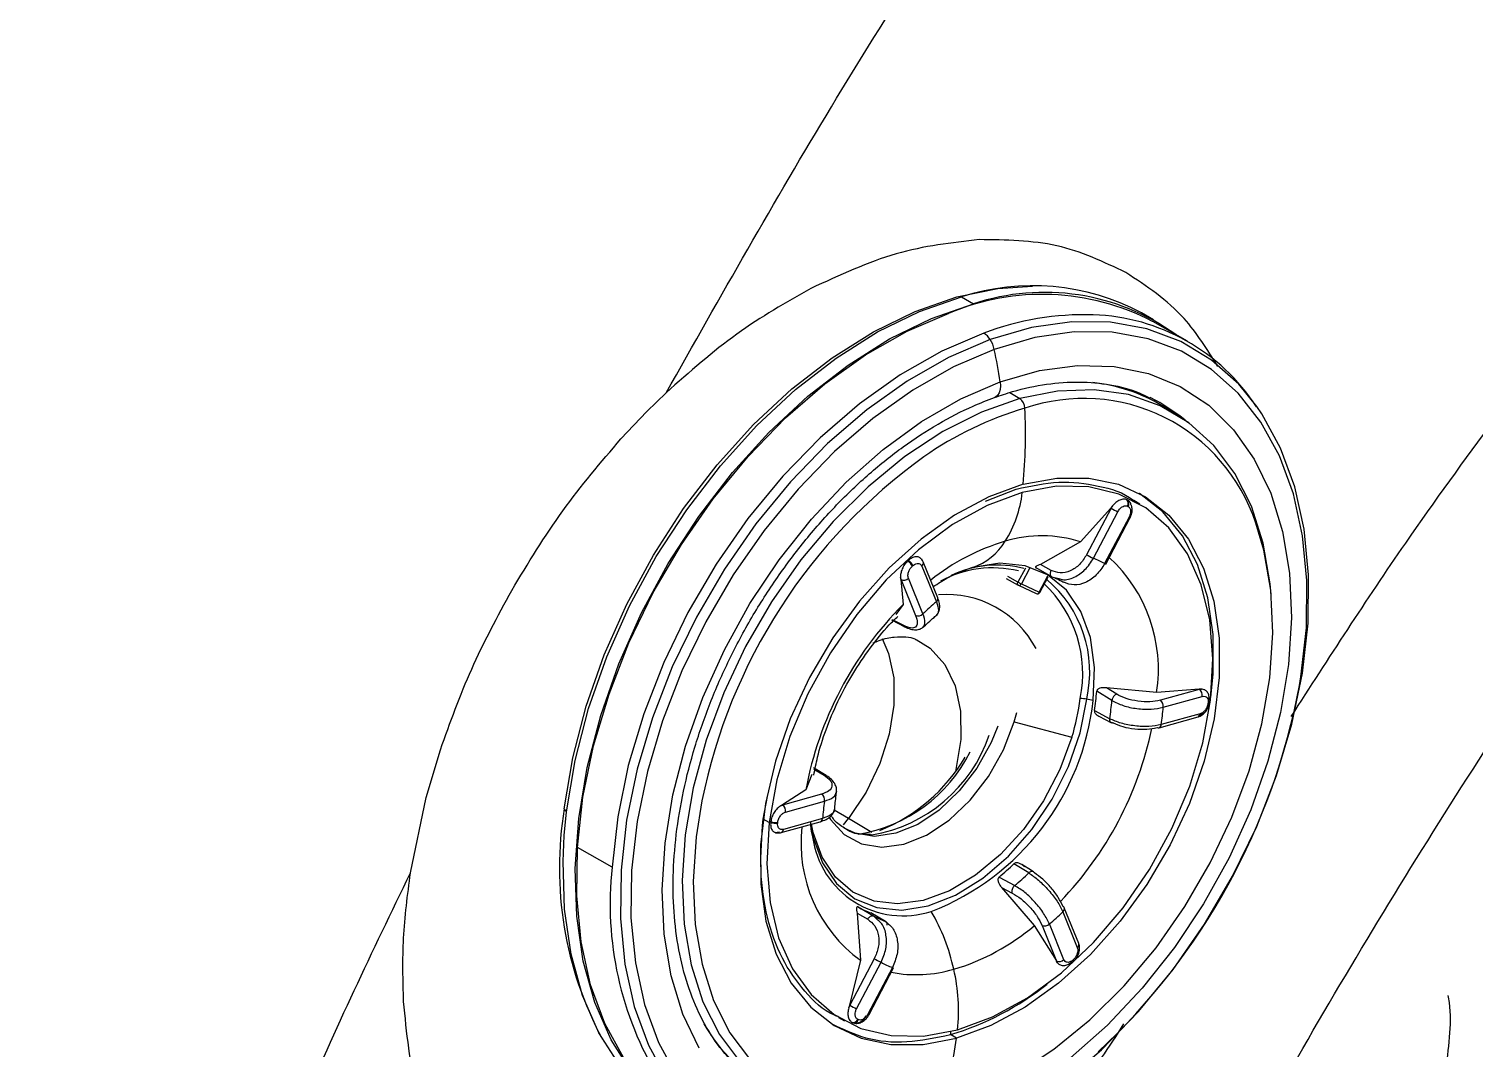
# Model space of a CAD drawing. Extents: x 400 to 501, y 484 to 634.
# Drawn here: x 429.175 to 432.286, y 559.278 to 561.472 of the extents above; entities that cross this region are included whole.
import ezdxf

# ---------------------------------------------------------------- set-up
doc = ezdxf.new("R2010")
doc.units = 0
doc.header["$MEASUREMENT"] = 0
doc.layers.add('DIM', color=3, linetype='Continuous')
doc.layers.add('GEOMETRY', color=3, linetype='Continuous', lineweight=25)

# ---------------------------------------------------------------- blocks, each defined once
blk = doc.blocks.new('2026 GRANDEE')
at = {"layer": 'GEOMETRY'}
for p, q in [((-19.2423, -35.9456), (-19.2162, -35.9605)), ((-18.8286, -35.9947), (-18.8547, -35.9799)), ((-18.7559, -36.0408), (-18.8306, -35.9981)), ((-19.9197, -36.1925), (-19.8779, -36.1517)), ((-19.1382, -36.1514), (-19.1165, -36.1644)), ((-18.8366, -36.1615), (-18.8112, -36.1747)), ((-18.7809, -36.1976), (-18.8099, -36.1801)), ((-19.9753, -36.2512), (-19.9197, -36.1925)), ((-19.1904, -36.385), (-19.1243, -36.3591)), ((-18.9208, -36.4002), (-18.9862, -36.4727)), ((-18.9202, -36.4005), (-18.9729, -36.5007)), ((-18.9171, -36.3953), (-18.9208, -36.4002)), ((-18.9208, -36.4002), (-18.9202, -36.4005)), ((-18.9202, -36.4005), (-18.9171, -36.3953)), ((-18.886, -36.3821), (-18.8848, -36.3827)), ((-18.8849, -36.396), (-18.8838, -36.3966)), ((-18.8581, -36.3917), (-18.8709, -36.384)), ((-18.9583, -36.5082), (-18.9057, -36.4081)), ((-18.8813, -36.4194), (-18.934, -36.5195)), ((-18.9313, -36.5206), (-18.8787, -36.4204)), ((-18.8788, -36.4206), (-18.8762, -36.4135)), ((-18.9862, -36.4727), (-19.0721, -36.5213)), ((-19.3578, -36.5139), (-19.3564, -36.5126)), ((-19.3482, -36.5254), (-19.3468, -36.5242)), ((-19.3291, -36.5096), (-19.327, -36.5133)), ((-19.3276, -36.5251), (-19.2963, -36.602)), ((-19.2932, -36.5931), (-19.3245, -36.5162)), ((-19.0494, -36.5342), (-19.0721, -36.5213)), ((-19.3736, -36.5498), (-19.3729, -36.554)), ((-19.3723, -36.5543), (-19.3736, -36.5498)), ((-19.3729, -36.554), (-19.3676, -36.6076)), ((-19.3729, -36.554), (-19.3723, -36.5543)), ((-19.3723, -36.5543), (-19.341, -36.6311)), ((-19.3251, -36.6281), (-19.3565, -36.5512)), ((-19.2318, -36.5338), (-19.2425, -36.5372)), ((-19.2182, -36.5284), (-19.2308, -36.5322)), ((-19.1459, -36.5521), (-19.12, -36.5661)), ((-19.1206, -36.5594), (-19.1425, -36.5475)), ((-19.1047, -36.5292), (-19.1206, -36.5594)), ((-19.095, -36.5285), (-19.1133, -36.5632)), ((-19.0478, -36.5479), (-19.0813, -36.5289)), ((-19.0747, -36.5812), (-19.0564, -36.5463)), ((-19.0734, -36.5817), (-19.0557, -36.5481)), ((-19.0478, -36.5479), (-19.0325, -36.552)), ((-19.1198, -36.5662), (-19.12, -36.5661)), ((-19.1197, -36.5663), (-19.0811, -36.5843)), ((-19.1133, -36.5632), (-19.0747, -36.5812)), ((-19.3676, -36.6076), (-19.3832, -36.6296)), ((-19.3925, -36.6408), (-19.3655, -36.6551)), ((-19.3679, -36.6525), (-19.3908, -36.6404)), ((-18.9183, -36.8144), (-18.951, -36.7945)), ((-18.822, -36.7975), (-18.9302, -36.7874)), ((-18.908, -36.8008), (-18.9302, -36.7874)), ((-18.7307, -36.7903), (-18.822, -36.7975)), ((-18.7302, -36.7906), (-18.8141, -36.8139)), ((-18.7257, -36.7899), (-18.7307, -36.7903)), ((-18.7307, -36.7903), (-18.7302, -36.7906)), ((-18.7302, -36.7906), (-18.7257, -36.7899)), ((-18.956, -36.8362), (-18.923, -36.8538)), ((-18.8078, -36.8289), (-18.7238, -36.8057)), ((-18.7114, -36.8194), (-18.7116, -36.8212)), ((-18.7077, -36.8182), (-18.7075, -36.8163)), ((-19.1286, -36.8602), (-19.0043, -36.8933)), ((-18.9464, -36.848), (-18.9192, -36.8625)), ((-18.8169, -36.8732), (-18.733, -36.8499)), ((-18.7283, -36.843), (-18.8123, -36.8663)), ((-20.3943, -37.0232), (-20.3638, -36.9203)), ((-19.5333, -36.9761), (-19.5606, -36.9594)), ((-19.5644, -36.9738), (-19.5775, -37.007)), ((-19.5598, -36.962), (-19.5377, -36.9755)), ((-19.6693, -37.0696), (-19.6597, -37.0208)), ((-19.5775, -37.007), (-19.6278, -37.0392)), ((-19.5433, -37.0162), (-19.6273, -37.0395)), ((-20.4284, -37.1856), (-20.3943, -37.0232)), ((-20.0973, -37.1048), (-20.0923, -37.0538)), ((-19.6278, -37.0392), (-19.6318, -37.0413)), ((-19.6318, -37.0413), (-19.6273, -37.0395)), ((-19.6273, -37.0395), (-19.6278, -37.0392)), ((-19.6209, -37.0545), (-19.537, -37.0312)), ((-19.4854, -37.0686), (-19.516, -37.0504)), ((-19.6561, -37.077), (-19.6693, -37.0696)), ((-19.6529, -37.0769), (-19.6527, -37.0751)), ((-19.6379, -37.0782), (-19.6377, -37.0763)), ((-19.6301, -37.0988), (-19.5461, -37.0755)), ((-19.5415, -37.0686), (-19.6254, -37.0919)), ((-19.4964, -37.0824), (-19.4854, -37.0686)), ((-19.4351, -37.0984), (-19.4854, -37.0686)), ((-19.6343, -37.0982), (-19.6388, -37.0989)), ((-19.6308, -37.099), (-19.6301, -37.0988)), ((-19.4351, -37.1039), (-19.4395, -37.104)), ((-19.9944, -37.1735), (-20.0691, -37.1308)), ((-19.0973, -37.1855), (-19.1292, -37.1659)), ((-19.0917, -37.1806), (-19.1125, -37.1678)), ((-19.1614, -37.195), (-19.1277, -37.2129)), ((-19.087, -37.1835), (-19.0917, -37.1806)), ((-19.1557, -37.2167), (-19.0856, -37.2991)), ((-19.1557, -37.2167), (-19.1329, -37.2289)), ((-19.4649, -37.259), (-19.4314, -37.2781)), ((-19.4058, -37.2901), (-19.4377, -37.2716)), ((-19.0241, -37.2695), (-18.9928, -37.3464)), ((-18.9897, -37.3374), (-19.021, -37.2606)), ((-19.4667, -37.2723), (-19.4597, -37.3738)), ((-19.4667, -37.2723), (-19.444, -37.2853)), ((-19.4222, -37.287), (-19.4314, -37.2781)), ((-19.0856, -37.2991), (-19.038, -37.3752)), ((-19.0688, -37.2986), (-19.0375, -37.3755)), ((-19.0216, -37.3724), (-19.053, -37.2956)), ((-19.4597, -37.3738), (-19.483, -37.4703)), ((-19.4299, -37.3704), (-19.4825, -37.4706)), ((-19.4679, -37.4782), (-19.4153, -37.378)), ((-19.391, -37.3893), (-19.4436, -37.4895)), ((-19.441, -37.4905), (-19.3883, -37.3903)), ((-19.038, -37.3752), (-19.0354, -37.3792)), ((-19.0375, -37.3755), (-19.038, -37.3752)), ((-19.0354, -37.3792), (-19.0375, -37.3755)), ((-19.001, -37.3721), (-19.0025, -37.3734)), ((-19.0024, -37.3777), (-19.0009, -37.3764))]:
    blk.add_line(p, q, dxfattribs=at)
at = {"layer": 'GEOMETRY', "ltscale": 16}
for p, q in [((-19.483, -37.4703), (-19.485, -37.4761)), ((-19.485, -37.4761), (-19.4825, -37.4706)), ((-19.4825, -37.4706), (-19.483, -37.4703)), ((-19.507, -37.4972), (-19.4938, -37.5044)), ((-19.4761, -37.5081), (-19.4773, -37.5076)), ((-19.4643, -37.5015), (-19.4655, -37.501)), ((-19.2528, -37.5412), (-19.2658, -37.5337))]:
    blk.add_line(p, q, dxfattribs=at)
at = {"layer": 'GEOMETRY', "flags": 128}
for points in [[(-20.0972, -37.0474), (-20.0788, -36.9377), (-20.05, -36.8267), (-20.0111, -36.7159), (-19.9626, -36.6069), (-19.9054, -36.5014), (-19.8403, -36.4009), (-19.7681, -36.3068), (-19.69, -36.2205), (-19.6071, -36.1434), (-19.5205, -36.0764), (-19.4317, -36.0205), (-19.3418, -35.9767), (-19.2521, -35.9455), (-19.164, -35.9274), (-19.0891, -35.9225)], [(-20.0923, -37.0538), (-20.0738, -36.9435), (-20.0448, -36.8319), (-20.0056, -36.7204), (-19.9569, -36.6108), (-19.8994, -36.5047), (-19.8338, -36.4036), (-19.7613, -36.309), (-19.6827, -36.2222), (-19.5993, -36.1446), (-19.5123, -36.0772), (-19.4229, -36.021), (-19.3324, -35.977), (-19.2423, -35.9456)], [(-19.7689, -37.7564), (-19.8352, -37.7227), (-19.8976, -37.675), (-19.9517, -37.6155), (-19.9966, -37.545), (-20.0317, -37.4646), (-20.0565, -37.3754), (-20.0706, -37.2787), (-20.0739, -37.176), (-20.0662, -37.0687), (-20.0477, -36.9584), (-20.0187, -36.8468), (-19.9796, -36.7353), (-19.9309, -36.6257), (-19.8733, -36.5196), (-19.8078, -36.4185), (-19.7352, -36.3239), (-19.6566, -36.2371), (-19.5732, -36.1595), (-19.4862, -36.0921), (-19.3968, -36.0359), (-19.3064, -35.9919), (-19.2162, -35.9605)], [(-20.0691, -37.1308), (-20.057, -37.0225), (-20.0342, -36.9119), (-20.001, -36.8005), (-19.958, -36.6901), (-19.9057, -36.5822), (-19.845, -36.4784), (-19.7767, -36.3802), (-19.7017, -36.289), (-19.6213, -36.2062), (-19.5366, -36.133), (-19.4488, -36.0704), (-19.3592, -36.0194), (-19.269, -35.9807)], [(-19.1943, -36.0234), (-19.2845, -36.0621), (-19.3741, -36.1131), (-19.4619, -36.1757), (-19.5466, -36.2489), (-19.627, -36.3317), (-19.702, -36.4228), (-19.7703, -36.521), (-19.831, -36.6248), (-19.8833, -36.7328), (-19.9263, -36.8432), (-19.9595, -36.9545), (-19.9823, -37.0652), (-19.9944, -37.1735)], [(-18.6063, -36.1814), (-18.6454, -36.1336), (-18.7039, -36.0814), (-18.77, -36.0415), (-18.843, -36.0142), (-18.9217, -36), (-19.0049, -35.9992), (-19.0916, -36.0117), (-19.1803, -36.0374)], [(-18.5145, -36.7818), (-18.5115, -36.7638), (-18.4997, -36.6581), (-18.4984, -36.5562), (-18.5078, -36.4596), (-18.5276, -36.3698), (-18.5576, -36.2879), (-18.5974, -36.2152), (-18.6463, -36.1529), (-18.7037, -36.1017), (-18.7687, -36.0624), (-18.8403, -36.0356), (-18.9176, -36.0217), (-18.9994, -36.0209), (-19.0845, -36.0332), (-19.1717, -36.0584)], [(-19.1803, -36.0374), (-19.2698, -36.0759), (-19.3589, -36.1266), (-19.4461, -36.1887), (-19.5303, -36.2614), (-19.6101, -36.3437), (-19.6846, -36.4343), (-19.7524, -36.5318), (-19.8128, -36.6349), (-19.8647, -36.7421), (-19.9074, -36.8518), (-19.9404, -36.9624), (-19.963, -37.0723), (-19.9751, -37.1799), (-19.9764, -37.2836), (-19.9669, -37.382), (-19.9467, -37.4734), (-19.9161, -37.5568), (-19.8756, -37.6307)], [(-19.1717, -36.0584), (-19.2596, -36.0962), (-19.3471, -36.146), (-19.4328, -36.207), (-19.5155, -36.2785), (-19.5939, -36.3593), (-19.667, -36.4482), (-19.7337, -36.5441), (-19.7929, -36.6454), (-19.8439, -36.7507), (-19.8859, -36.8584), (-19.9183, -36.9671), (-19.9406, -37.075), (-19.9524, -37.1807), (-19.9537, -37.2826), (-19.9443, -37.3792), (-19.9245, -37.469), (-19.8945, -37.5509), (-19.8547, -37.6235)], [(-19.1587, -36.1283), (-19.0744, -36.1041), (-18.9923, -36.093), (-18.9135, -36.0951), (-18.8395, -36.1103), (-18.7713, -36.1384), (-18.7099, -36.1789), (-18.6565, -36.2314), (-18.6118, -36.2948), (-18.5765, -36.3682), (-18.5511, -36.4504), (-18.5362, -36.5402), (-18.5319, -36.6362), (-18.5382, -36.7367), (-18.5551, -36.8403), (-18.5824, -36.9453), (-18.6195, -37.05), (-18.666, -37.1528), (-18.721, -37.2521), (-18.7837, -37.3463), (-18.8531, -37.4339), (-18.9281, -37.5136), (-19.0076, -37.584)], [(-19.8067, -37.5632), (-19.842, -37.4898), (-19.8673, -37.4075), (-19.8823, -37.3177), (-19.8866, -37.2218), (-19.8802, -37.1213), (-19.8633, -37.0177), (-19.8361, -36.9127), (-19.7989, -36.808), (-19.7525, -36.7051), (-19.6975, -36.6059), (-19.6348, -36.5117), (-19.5654, -36.4241), (-19.4904, -36.3444), (-19.4109, -36.274), (-19.3282, -36.2139), (-19.2437, -36.1651), (-19.1587, -36.1283)], [(-19.1587, -36.1283), (-19.158, -36.137), (-19.1587, -36.1451), (-19.1609, -36.152), (-19.1643, -36.1575), (-19.1689, -36.1611), (-19.1708, -36.162)], [(-18.5754, -36.5864), (-18.5775, -36.563), (-18.5925, -36.4756), (-18.6181, -36.3959), (-18.6538, -36.3254), (-18.6989, -36.2652), (-18.7528, -36.2164), (-18.8145, -36.1797), (-18.8829, -36.1559), (-18.9569, -36.1454), (-19.0352, -36.1482), (-19.1165, -36.1644)], [(-19.1165, -36.1644), (-19.1993, -36.1937), (-19.2823, -36.2356), (-19.364, -36.2894), (-19.443, -36.3541), (-19.5181, -36.4287), (-19.5878, -36.5118), (-19.6511, -36.6021), (-19.7068, -36.6979), (-19.7539, -36.7978), (-19.7917, -36.8999), (-19.8196, -37.0025), (-19.837, -37.1038), (-19.8436, -37.2022), (-19.8394, -37.2959), (-19.8243, -37.3833), (-19.7988, -37.463), (-19.7631, -37.5335), (-19.7179, -37.5937)], [(-19.291, -37.7904), (-19.2014, -37.7519), (-19.1124, -37.7013), (-19.0252, -37.6391), (-18.941, -37.5664), (-18.8611, -37.4841), (-18.7867, -37.3936), (-18.7188, -37.296), (-18.6585, -37.1929), (-18.6066, -37.0857), (-18.5639, -36.976), (-18.5309, -36.8654), (-18.5082, -36.7555), (-18.4962, -36.6479), (-18.4949, -36.5442), (-18.5044, -36.4459), (-18.5246, -36.3544), (-18.5552, -36.271), (-18.5956, -36.1971), (-18.6063, -36.1814)], [(-18.7604, -36.211), (-18.7723, -36.2012), (-18.815, -36.1725)], [(-18.8112, -36.1747), (-18.8084, -36.1763), (-18.7524, -36.2167)], [(-19.1094, -36.3489), (-19.0372, -36.3354), (-18.9683, -36.3354), (-18.904, -36.349), (-18.846, -36.376), (-18.7955, -36.4157), (-18.7535, -36.4672), (-18.7211, -36.5293), (-18.699, -36.6008), (-18.6877, -36.68), (-18.6874, -36.765), (-18.6981, -36.8541), (-18.7196, -36.9453), (-18.7514, -37.0364), (-18.7928, -37.1255), (-18.8429, -37.2105), (-18.9005, -37.2897), (-18.9644, -37.3611), (-19.0332, -37.4232), (-19.1052, -37.4747), (-19.179, -37.5143), (-19.2528, -37.5412)], [(-19.1094, -36.3489), (-19.1832, -36.3758), (-19.257, -36.4155), (-19.329, -36.4669), (-19.3978, -36.5291), (-19.4617, -36.6005), (-19.5193, -36.6796), (-19.5694, -36.7647), (-19.6108, -36.8537), (-19.6426, -36.9449), (-19.6642, -37.036), (-19.6749, -37.1251), (-19.6745, -37.2102), (-19.6632, -37.2893), (-19.6411, -37.3608), (-19.6087, -37.423), (-19.5668, -37.4745), (-19.5162, -37.5141), (-19.4582, -37.5411), (-19.394, -37.5548), (-19.325, -37.5548), (-19.2528, -37.5412)], [(-19.1114, -36.3668), (-19.1866, -36.3945), (-19.2617, -36.4358), (-19.3347, -36.4897), (-19.404, -36.5547), (-19.4678, -36.6294), (-19.5245, -36.7118), (-19.5728, -36.8), (-19.6114, -36.8918), (-19.6394, -36.9849), (-19.6561, -37.077)], [(-18.7058, -36.8134), (-18.7008, -36.7245), (-18.7076, -36.6411), (-18.726, -36.5651), (-18.7557, -36.4986), (-18.7958, -36.443), (-18.8454, -36.3998), (-18.9033, -36.37), (-18.968, -36.3544), (-19.0379, -36.3533), (-19.1114, -36.3668)], [(-18.7051, -36.8077), (-18.7004, -36.7576), (-18.7007, -36.6725), (-18.7121, -36.5934), (-18.7342, -36.5219), (-18.7666, -36.4597), (-18.8085, -36.4082), (-18.859, -36.3685), (-18.86, -36.3679)], [(-19.1456, -37.6304), (-19.1235, -37.618), (-19.0432, -37.5652), (-18.9656, -37.5016), (-18.8919, -37.4284), (-18.8234, -37.3468), (-18.7612, -37.2581), (-18.7066, -37.164), (-18.6603, -37.0659), (-18.6231, -36.9656), (-18.5958, -36.8649), (-18.5787, -36.7654), (-18.5722, -36.6687), (-18.5764, -36.5767), (-18.5911, -36.4909), (-18.6086, -36.4324)], [(-18.9587, -36.8141), (-18.9558, -36.7436), (-18.9648, -36.6789), (-18.9852, -36.6228), (-19.0162, -36.5772), (-19.0568, -36.5439), (-19.1052, -36.5243), (-19.1597, -36.5191), (-19.2182, -36.5284)], [(-19.12, -36.5661), (-19.1205, -36.5658), (-19.1209, -36.5652), (-19.1213, -36.5644), (-19.1215, -36.5636), (-19.1215, -36.5626), (-19.1213, -36.5615), (-19.121, -36.5604), (-19.1206, -36.5594)], [(-19.4133, -36.6809), (-19.3993, -36.713), (-19.3881, -36.7657), (-19.3875, -36.8246), (-19.3976, -36.887), (-19.418, -36.9503), (-19.4477, -37.0118), (-19.4854, -37.0686)], [(-19.3394, -36.6833), (-19.3099, -36.7016), (-19.2781, -36.7367), (-19.2559, -36.7825), (-19.2443, -36.8372), (-19.2437, -36.8983), (-19.2542, -36.9631), (-19.2552, -36.967)], [(-19.567, -37.0813), (-19.5616, -37.1091), (-19.5416, -37.164), (-19.5112, -37.2086), (-19.4716, -37.2412), (-19.4242, -37.2604), (-19.3708, -37.2655), (-19.3136, -37.2563), (-19.2548, -37.2333), (-19.1965, -37.1972), (-19.141, -37.1495), (-19.0905, -37.0919), (-19.0469, -37.0268), (-19.0119, -36.9566), (-18.9868, -36.8839), (-18.9726, -36.8117)], [(-19.2505, -37.5235), (-19.1753, -37.4958), (-19.1003, -37.4545), (-19.0272, -37.4006), (-18.9579, -37.3356), (-18.8941, -37.2609), (-18.8374, -37.1785), (-18.7892, -37.0903), (-18.7505, -36.9985), (-18.7225, -36.9054), (-18.7058, -36.8134)], [(-18.7114, -36.8194), (-18.71, -36.8189), (-18.7088, -36.8183), (-18.708, -36.8176), (-18.7076, -36.8168), (-18.7074, -36.8159), (-18.7077, -36.8151), (-18.7082, -36.8142), (-18.7091, -36.8133)], [(-19.5268, -37.0664), (-19.5242, -37.0706), (-19.4949, -37.1031), (-19.4575, -37.1233), (-19.4139, -37.1304), (-19.3664, -37.1238), (-19.3172, -37.104), (-19.2688, -37.0719), (-19.2236, -37.0291), (-19.1839, -36.9778), (-19.1517, -36.9206), (-19.1286, -36.8602)], [(-19.0043, -36.8933), (-19.0302, -36.9631), (-19.0654, -37.0301), (-19.1085, -37.0919), (-19.1579, -37.1461), (-19.2118, -37.1907), (-19.2681, -37.2241), (-19.3247, -37.2449), (-19.3796, -37.2525), (-19.4305, -37.2465), (-19.4758, -37.2271), (-19.5135, -37.1951), (-19.5424, -37.1517), (-19.5613, -37.0984), (-19.5649, -37.0807)], [(-19.1642, -36.8698), (-19.1786, -36.9048), (-19.2092, -36.9598), (-19.247, -37.0091), (-19.2901, -37.0502), (-19.3364, -37.0812), (-19.3835, -37.1004), (-19.4291, -37.1069), (-19.4709, -37.1004), (-19.4944, -37.0896)], [(-19.8009, -37.0306), (-19.8132, -37.1078), (-19.8197, -37.2044), (-19.8156, -37.2964), (-19.8008, -37.3823), (-19.7757, -37.4605), (-19.7407, -37.5298), (-19.6963, -37.5889), (-19.6434, -37.6369), (-19.5828, -37.6729), (-19.5156, -37.6962), (-19.443, -37.7066), (-19.3661, -37.7038), (-19.2863, -37.6879)], [(-19.6561, -37.077), (-19.6611, -37.1658), (-19.6544, -37.2492), (-19.6359, -37.3252), (-19.6062, -37.3918), (-19.5661, -37.4473), (-19.5165, -37.4905), (-19.4586, -37.5203), (-19.3939, -37.5359), (-19.324, -37.537), (-19.2505, -37.5235)], [(-19.8468, -37.7164), (-19.8613, -37.7078), (-19.9237, -37.6601), (-19.9778, -37.6006), (-20.0227, -37.5301), (-20.0578, -37.4497), (-20.0826, -37.3605), (-20.0967, -37.2639), (-20.1, -37.1611), (-20.0973, -37.1048)], [(-19.8189, -37.7279), (-19.8601, -37.701), (-19.9189, -37.6485), (-19.969, -37.5846), (-20.0097, -37.5101), (-20.0405, -37.4263), (-20.0608, -37.3342), (-20.0704, -37.2352), (-20.0691, -37.1308)], [(-19.0241, -37.2695), (-19.0227, -37.268), (-19.0216, -37.2664), (-19.0209, -37.2647), (-19.0206, -37.263), (-19.0207, -37.2615), (-19.0213, -37.26), (-19.0222, -37.2587), (-19.0235, -37.2577)], [(-19.0056, -37.3776), (-19.0045, -37.378), (-19.0035, -37.3781), (-19.0027, -37.3779), (-19.0022, -37.3775), (-19.0019, -37.3768), (-19.0018, -37.3759), (-19.002, -37.3747), (-19.0025, -37.3734)], [(-19.001, -37.3721), (-19.0006, -37.3734), (-19.0004, -37.3746), (-19.0005, -37.3755), (-19.0008, -37.3762), (-19.001, -37.3764)]]:
    blk.add_lwpolyline(points, dxfattribs=at)
at = {"layer": 'GEOMETRY'}
for centre, radius, start, end in [((-19.0888, -36.4188), 0.4974, 61.9263, 107.9683), ((-19.0684, -36.4558), 0.5157, 62.5491, 112.8951), ((-19.0633, -36.42), 0.4843, 54.3336, 108.4073), ((-18.9771, -36.5999), 0.6161, 88.2643, 110.6428), ((-18.9729, -36.4205), 0.4367, 33.047, 88.1002), ((-19.2167, -36.0598), 0.0427, 31.5355, 58.4392), ((-19.2337, -36.0716), 0.0635, 12.0224, 32.6339), ((-20.4819, -36.3382), 1.3397, 9.0154, 12.0551), ((-18.9988, -36.4959), 0.368, 59.1157, 83.8971), ((-19.1319, -36.1856), 0.0262, 0.8458, 54.0066), ((-18.9789, -36.5536), 0.3895, 18.126, 108.9944), ((-18.8967, -36.8987), 0.7434, 106.3252, 125.0098), ((-20.2476, -36.2406), 1.1433, 354.5617, 2.774), ((-18.619, -37.2683), 1.2055, 125.7407, 168.6304), ((-19.3602, -36.3389), 0.2504, 327.9833, 353.6017), ((-18.8052, -36.1971), 0.2336, 240.4937, 244.5187), ((-18.895, -36.3898), 0.0119, 328.054, 40.1732), ((-18.8938, -36.3903), 0.0119, 328.054, 40.1732), ((-18.8774, -36.4132), 0.00732, 237.9412, 260.1905), ((-19.0688, -36.7303), 0.2705, 72.2208, 107.0134), ((-19.012, -36.9272), 0.4755, 106.6166, 128.58), ((-19.2647, -36.3991), 0.1374, 289.7669, 328.1335), ((-19.375, -36.538), 0.0296, 25.1172, 54.4791), ((-19.3736, -36.5367), 0.0296, 25.1172, 54.4791), ((-19.3324, -36.5184), 0.00822, 305.6664, 15.8455), ((-19.33, -36.5185), 0.00598, 22.7855, 59.8437), ((-19.1653, -36.7533), 0.2303, 75.5391, 115.4022), ((-18.8578, -36.2973), 0.2336, 240.4936, 244.5187), ((-19.0333, -36.7016), 0.2074, 61.3695, 68.792), ((-18.9296, -36.5123), 0.00839, 239.0307, 258.4331), ((-19.1453, -36.7476), 0.3271, 351.2287, 47.4354), ((-19.3668, -36.5404), 0.0149, 248.3162, 313.6972), ((-19.1744, -36.7646), 0.2357, 76.4815, 118.6197), ((-19.2273, -36.7533), 0.2613, 347.0807, 49.8169), ((-19.2738, -36.8028), 0.2166, 27.4966, 94.7381), ((-19.0621, -36.4562), 0.1186, 240.4683, 244.4522), ((-19.1172, -36.561), 0.00591, 241.6204, 245.0044), ((-19.1181, -36.5613), 0.00522, 252.952, 338.9658), ((-19.0796, -36.5793), 0.00522, 252.952, 338.9658), ((-19.0786, -36.5789), 0.00591, 245.0044, 322.479), ((-19.0725, -36.5775), 0.00423, 238.9737, 258.2233), ((-19.0786, -36.5789), 0.00591, 322.479, 332.2492), ((-19.2462, -36.7558), 0.265, 348.1964, 46.5246), ((-18.8303, -37.1447), 0.7597, 135.0039, 169.5587), ((-18.8891, -37.0815), 0.6291, 130.336, 133.8774), ((-19.3011, -36.5953), 0.00822, 305.6662, 15.8456), ((-19.3355, -36.6173), 0.0149, 248.3146, 313.6974), ((-19.4294, -36.7582), 0.4798, 350.6365, 355.652), ((-19.9298, -36.518), 1.4396, 313.003, 349.4424), ((-18.7398, -36.8036), 0.0162, 352.6133, 53.154), ((-19.5075, -36.7541), 0.5521, 291.2714, 353.7524), ((-19.4849, -36.7487), 0.5019, 343.2481, 352.9858), ((-19.0141, -37.0918), 0.2832, 81.567, 84.4493), ((-19.0133, -37.0863), 0.2776, 78.6533, 81.5739), ((-19.3967, -36.7768), 0.4798, 350.7734, 355.515), ((-18.8238, -36.8269), 0.0162, 352.6131, 53.1554), ((-19.377, -36.7795), 0.5713, 351.2561, 355.0323), ((-18.7121, -36.8166), 0.00467, 275.9405, 339.9192), ((-19.5119, -36.7457), 0.4, 343.373, 346.2934), ((-18.8197, -36.8664), 0.00739, 291.6331, 0.3678), ((-18.7357, -36.8431), 0.00739, 291.6332, 0.3676), ((-19.4894, -36.7838), 0.3246, 279.6352, 341.0495), ((-19.5792, -36.7182), 0.763, 316.1383, 348.1839), ((-18.8183, -36.8677), 0.00568, 239.6993, 283.9556), ((-19.5165, -36.779), 0.3273, 279.1446, 333.5329), ((-19.5595, -36.7441), 0.3778, 292.04, 329.4456), ((-19.553, -37.0291), 0.0162, 352.6131, 53.1555), ((-19.3293, -37.1754), 0.7785, 170.5321, 208.2218), ((-20.0897, -37.0467), 0.00756, 184.9192, 249.9762), ((-19.637, -37.0524), 0.0162, 352.6133, 53.154), ((-18.9723, -37.1181), 0.5713, 171.2561, 175.0323), ((-19.6434, -37.0538), 0.025, 247.6126, 282.7382), ((-19.6432, -37.052), 0.025, 247.6126, 282.7382), ((-19.5489, -37.0687), 0.00739, 291.6331, 0.3678), ((-19.6328, -37.0919), 0.00739, 291.6332, 0.3676), ((-19.2766, -37.1223), 0.3111, 173.3946, 233.947), ((-19.3679, -37.0814), 0.1967, 187.7512, 287.9845), ((-19.2751, -37.2526), 0.7236, 173.721, 211.3368), ((-19.4992, -36.7888), 0.5283, 309.7548, 314.4585), ((-19.4665, -36.8075), 0.5283, 309.8832, 314.3299), ((-19.3782, -37.1079), 0.1743, 240.1531, 250.0084), ((-19.6832, -37.4864), 0.4346, 12.3994, 30.0915), ((-19.4601, -36.8161), 0.6291, 310.336, 313.8774), ((-19.3454, -37.1266), 0.1743, 240.4218, 249.7393), ((-19.3971, -36.9317), 0.4818, 286.6912, 310.2893), ((-19.0633, -37.2848), 0.0149, 248.3145, 313.6974), ((-18.9976, -37.3397), 0.00822, 305.6664, 15.8455), ((-19.3148, -37.1671), 0.2336, 240.4936, 244.5187), ((-19.3159, -37.196), 0.2074, 241.3695, 248.792), ((-19.3394, -37.1198), 0.2849, 259.1068, 286.4386), ((-19.3866, -37.3821), 0.00839, 239.0307, 258.4331), ((-19.6547, -37.4836), 0.4062, 354.3583, 12.8721), ((-19.0319, -37.3616), 0.0149, 248.3162, 313.6972), ((-19.4413, -36.9451), 0.6142, 286.5977, 308.6428)]:
    blk.add_arc(centre, radius, start, end, dxfattribs=at)
at = {"layer": 'GEOMETRY', "ltscale": 16}
for centre, radius, start, end in [((-19.3674, -37.2673), 0.2336, 240.4937, 244.5187), ((-19.4396, -37.4832), 0.00746, 238.0996, 259.94), ((-19.4677, -37.3203), 0.3804, 209.9782, 241.079), ((-19.4756, -37.4968), 0.0109, 261.0518, 337.5225), ((-19.4744, -37.4973), 0.0109, 261.0518, 337.5225), ((-20.1323, -37.4175), 0.8882, 342.2731, 351.9928), ((-20.2294, -37.3946), 0.9736, 351.7822, 352.1675)]:
    blk.add_arc(centre, radius, start, end, dxfattribs=at)
for points, knots in [([(-22.7511, -37.1976), (-22.677, -37.0037), (-22.5306, -36.6206), (-22.2687, -36.0738), (-21.998, -35.548), (-21.7236, -35.0308), (-21.4371, -34.5168), (-21.1087, -33.9746), (-20.7321, -33.4138), (-20.3054, -32.8412), (-19.8543, -32.2906), (-19.382, -31.7607), (-18.89, -31.2506), (-18.3784, -30.7598), (-17.8469, -30.2887), (-17.2943, -29.839), (-16.7192, -29.4138), (-16.1545, -29.0395), (-15.6078, -28.7141), (-15.0895, -28.4323), (-14.5697, -28.1642), (-14.044, -27.8983), (-13.4995, -27.6384), (-13.1184, -27.4911), (-12.9255, -27.4165)], [0, 0, 0, 0, 0.043581, 0.086128, 0.127218, 0.167808, 0.209119, 0.250866, 0.300979, 0.350971, 0.400782, 0.450417, 0.499973, 0.549557, 0.599236, 0.649064, 0.69912, 0.74941, 0.791338, 0.832807, 0.873394, 0.914208, 0.956555, 1, 1, 1, 1]), ([(-19.2072, -38.9492), (-19.1133, -38.7417), (-18.922, -38.319), (-18.589, -37.6953), (-18.2193, -37.0742), (-17.814, -36.4642), (-17.3966, -35.8951), (-17.1077, -35.5342), (-16.9697, -35.3685)], [0, 0, 0, 0, 0.059275, 0.1207752, 0.1834205, 0.2462733, 0.3095856, 0.3648796, 0.3648796, 0.3648796, 0.3648796]), ([(-18.5001, -38.0365), (-18.4751, -38.0211), (-18.4147, -37.984), (-18.3462, -37.915), (-18.2962, -37.849), (-18.2635, -37.7952), (-18.2274, -37.7201), (-18.2009, -37.633), (-18.1908, -37.54), (-18.188, -37.4832), (-18.1934, -37.4544), (-18.1944, -37.4492)], [0, 0, 0, 0, 0.133257, 0.321345, 0.419444, 0.49626, 0.584721, 0.763357, 0.870542, 0.976492, 1, 1, 1, 1]), ([(-20.3499, -37.8277), (-20.3742, -37.7733), (-20.4229, -37.6647), (-20.4365, -37.5297), (-20.4433, -37.4622)], [0, 0, 0, 0, 0.499984, 1, 1, 1, 1]), ([(-19.485, -37.4761), (-19.4857, -37.4795), (-19.4871, -37.4864), (-19.4862, -37.4959), (-19.4831, -37.5036), (-19.4792, -37.5063), (-19.4773, -37.5076)], [0, 0, 0, 0, 0.24664, 0.499524, 0.752684, 1, 1, 1, 1]), ([(-19.4655, -37.501), (-19.467, -37.4998), (-19.4701, -37.4976), (-19.4714, -37.4912), (-19.4707, -37.4844), (-19.4689, -37.4802), (-19.4679, -37.4782)], [0, 0, 0, 0, 0.279658, 0.559227, 0.779582, 1, 1, 1, 1]), ([(-19.4436, -37.4895), (-19.4451, -37.4919), (-19.4483, -37.4968), (-19.4544, -37.5011), (-19.46, -37.5028), (-19.4629, -37.5019), (-19.4643, -37.5015)], [0, 0, 0, 0, 0.279486, 0.559002, 0.779415, 1, 1, 1, 1]), ([(-19.5215, -37.5105), (-19.4976, -37.5219), (-19.4484, -37.5453), (-19.361, -37.5535), (-19.2976, -37.5403), (-19.2658, -37.5337)], [0, 0, 0, 0, 0.320751, 0.660376, 1, 1, 1, 1]), ([(-19.4761, -37.5081), (-19.4738, -37.5088), (-19.4693, -37.5101), (-19.4612, -37.5075), (-19.4534, -37.5021), (-19.4494, -37.4964), (-19.4474, -37.4935)], [0, 0, 0, 0, 0.247675, 0.501043, 0.753791, 1, 1, 1, 1]), ([(-19.4741, -37.5084), (-19.4727, -37.5089), (-19.4699, -37.5097), (-19.4637, -37.5095), (-19.4558, -37.5067), (-19.4486, -37.501), (-19.4438, -37.4953), (-19.4419, -37.4921), (-19.4409, -37.4905)], [0, 0, 0, 0, 0.133656, 0.263085, 0.5132, 0.756727, 0.877923, 1, 1, 1, 1]), ([(-19.0969, -37.7644), (-19.0421, -37.7071), (-18.9677, -37.6292), (-18.9082, -37.5354), (-18.8925, -37.5107)], [0, 0, 0, 0, 0.736515, 1, 1, 1, 1])]:
    blk.add_open_spline(points, degree=3, knots=knots, dxfattribs=at)
at = {"layer": 'GEOMETRY'}
for points, knots in [([(-19.8779, -36.1517), (-19.7613, -35.9454), (-19.5298, -35.5357), (-19.1546, -34.9528), (-18.8881, -34.5827), (-18.7539, -34.4056)], [0, 0, 0, 0, 0.0837771, 0.1663802, 0.2449234, 0.2449234, 0.2449234, 0.2449234]), ([(-16.3828, -35.3685), (-16.4631, -35.4598), (-16.7138, -35.751), (-17.1201, -36.2557), (-17.5867, -36.8944), (-18.0215, -37.5582), (-18.4251, -38.2454), (-18.6598, -38.7228), (-18.7774, -38.9619)], [0.609091, 0.609091, 0.609091, 0.609091, 0.6419879, 0.7131073, 0.784441, 0.8560237, 0.9278666, 1, 1, 1, 1]), ([(-18.5324, -36.849), (-18.4516, -36.7236), (-18.2521, -36.4143), (-17.8957, -35.9464), (-17.6009, -35.5824), (-17.4407, -35.3917), (-17.4212, -35.3685)], [0, 0, 0, 0, 0.0585282, 0.1444444, 0.2301277, 0.2419885, 0.2419885, 0.2419885, 0.2419885]), ([(-19.2041, -35.8222), (-19.2633, -35.8288), (-19.3816, -35.842), (-19.5048, -35.8989), (-19.5663, -35.9273)], [0, 0, 0, 0, 0.500089, 1, 1, 1, 1]), ([(-18.8882, -35.8931), (-18.9363, -35.8702), (-19.0325, -35.8244), (-19.1469, -35.8229), (-19.2041, -35.8222)], [0, 0, 0, 0, 0.500022, 1, 1, 1, 1]), ([(-18.6906, -36.0952), (-18.7132, -36.0588), (-18.7658, -35.9738), (-18.8437, -35.9224), (-18.8882, -35.8931)], [0, 0, 0, 0, 0.429364, 1, 1, 1, 1]), ([(-19.5663, -35.9273), (-19.62, -35.9577), (-19.7271, -36.0183), (-19.8277, -36.1073), (-19.8779, -36.1517)], [0, 0, 0, 0, 0.501066, 1, 1, 1, 1]), ([(-19.1708, -36.162), (-19.1579, -36.1576), (-19.12, -36.1448), (-19.0585, -36.1319), (-18.9879, -36.1268), (-18.9213, -36.1335), (-18.8702, -36.1457), (-18.8436, -36.1596), (-18.8357, -36.1637)], [0, 0, 0, 0, 0.104384, 0.305172, 0.506431, 0.708909, 0.9133, 1, 1, 1, 1]), ([(-19.6323, -37.666), (-19.6436, -37.6609), (-19.6746, -37.6469), (-19.7183, -37.6122), (-19.7634, -37.5632), (-19.8006, -37.5043), (-19.8297, -37.4369), (-19.8501, -37.362), (-19.8617, -37.2807), (-19.8642, -37.194), (-19.8576, -37.1033), (-19.842, -37.0097), (-19.8175, -36.9147), (-19.7845, -36.8197), (-19.7434, -36.7261), (-19.6947, -36.6352), (-19.6393, -36.5484), (-19.578, -36.467), (-19.5116, -36.3922), (-19.4412, -36.3251), (-19.3679, -36.2667), (-19.2929, -36.2178), (-19.2268, -36.1835), (-19.1863, -36.1679), (-19.1708, -36.162)], [0, 0, 0, 0, 0.027955, 0.076517, 0.125025, 0.17311, 0.220706, 0.267928, 0.314926, 0.361818, 0.408679, 0.455538, 0.502417, 0.549323, 0.59625, 0.643192, 0.690135, 0.737065, 0.783967, 0.83083, 0.877646, 0.924413, 0.971141, 1, 1, 1, 1]), ([(-20.2104, -36.5773), (-20.1751, -36.519), (-20.1046, -36.4026), (-20.0183, -36.3016), (-19.9753, -36.2512)], [0, 0, 0, 0, 0.501535, 1, 1, 1, 1]), ([(-19.1243, -36.3591), (-19.0934, -36.3525), (-19.0315, -36.3393), (-18.9471, -36.3508), (-18.8927, -36.3663), (-18.8713, -36.3839), (-18.871, -36.3842)], [0, 0, 0, 0, 0.331621, 0.663242, 0.994863, 1, 1, 1, 1]), ([(-18.886, -36.3821), (-18.8882, -36.3815), (-18.8928, -36.3801), (-18.9012, -36.3825), (-18.9097, -36.3876), (-18.9146, -36.3928), (-18.9171, -36.3953)], [0, 0, 0, 0, 0.247558, 0.500834, 0.753648, 1, 1, 1, 1]), ([(-18.9057, -36.4081), (-18.9041, -36.4056), (-18.901, -36.4007), (-18.8949, -36.3964), (-18.8893, -36.3948), (-18.8864, -36.3956), (-18.8849, -36.396)], [0, 0, 0, 0, 0.279486, 0.559002, 0.779415, 1, 1, 1, 1]), ([(-18.8768, -36.394), (-18.8775, -36.3915), (-18.8789, -36.3864), (-18.8828, -36.3839), (-18.8848, -36.3827)], [0, 0, 0, 0, 0.491374, 1, 1, 1, 1]), ([(-18.8838, -36.3966), (-18.8822, -36.3977), (-18.8792, -36.3999), (-18.8778, -36.4064), (-18.8786, -36.4132), (-18.8804, -36.4173), (-18.8813, -36.4194)], [0, 0, 0, 0, 0.279658, 0.559227, 0.779582, 1, 1, 1, 1]), ([(-18.8762, -36.4135), (-18.8761, -36.4132), (-18.8749, -36.4101), (-18.8748, -36.4035), (-18.8752, -36.3971), (-18.8766, -36.3943), (-18.8768, -36.394)], [0, 0, 0, 0, 0.053772, 0.489621, 0.935534, 1, 1, 1, 1]), ([(-19.3578, -36.5139), (-19.3602, -36.5164), (-19.3651, -36.5214), (-19.3702, -36.5312), (-19.3734, -36.5412), (-19.3735, -36.547), (-19.3736, -36.5498)], [0, 0, 0, 0, 0.247558, 0.500834, 0.753648, 1, 1, 1, 1]), ([(-19.3291, -36.5096), (-19.3306, -36.5081), (-19.3335, -36.5051), (-19.3406, -36.5044), (-19.3486, -36.5066), (-19.3538, -36.5106), (-19.3564, -36.5126)], [0, 0, 0, 0, 0.2466031, 0.499388, 0.7525858, 1, 1, 1, 1]), ([(-19.3468, -36.5242), (-19.3447, -36.5226), (-19.3405, -36.5195), (-19.3345, -36.519), (-19.33, -36.5209), (-19.3284, -36.5237), (-19.3276, -36.5251)], [0, 0, 0, 0, 0.279658, 0.559227, 0.779582, 1, 1, 1, 1]), ([(-19.0721, -36.5213), (-19.0741, -36.522), (-19.078, -36.5234), (-19.0812, -36.5253), (-19.0826, -36.5267), (-19.083, -36.5275), (-19.0826, -36.5283), (-19.0817, -36.5287), (-19.0813, -36.5289)], [0, 0, 0, 0, 0.298252, 0.575106, 0.701493, 0.809407, 0.905741, 1, 1, 1, 1]), ([(-18.9729, -36.5007), (-18.9776, -36.508), (-18.9871, -36.5228), (-19.0079, -36.5364), (-19.0301, -36.5416), (-19.043, -36.5367), (-19.0494, -36.5342)], [0, 0, 0, 0, 0.249775, 0.50014, 0.75045, 1, 1, 1, 1]), ([(-19.0325, -36.552), (-19.0299, -36.5529), (-19.0196, -36.5563), (-18.9991, -36.5501), (-18.9751, -36.5344), (-18.9639, -36.5169), (-18.9583, -36.5082)], [0, 0, 0, 0, 0.103205, 0.402113, 0.701042, 1, 1, 1, 1]), ([(-18.934, -36.5195), (-18.9395, -36.5282), (-18.9507, -36.5456), (-18.9749, -36.5617), (-19.0005, -36.5681), (-19.0149, -36.5626), (-19.0221, -36.5598)], [0, 0, 0, 0, 0.25003, 0.500035, 0.750022, 1, 1, 1, 1]), ([(-19.3565, -36.5512), (-19.357, -36.549), (-19.3581, -36.5446), (-19.3562, -36.5369), (-19.3528, -36.5302), (-19.3497, -36.527), (-19.3482, -36.5254)], [0, 0, 0, 0, 0.279486, 0.559002, 0.779415, 1, 1, 1, 1]), ([(-19.3029, -36.5692), (-19.2931, -36.5628), (-19.2702, -36.5478), (-19.2465, -36.5374), (-19.2347, -36.5337), (-19.2319, -36.5328)], [0, 0, 0, 0, 0.363625, 0.849783, 1, 1, 1, 1]), ([(-19.0512, -36.5398), (-19.0513, -36.5408), (-19.0514, -36.5428), (-19.0507, -36.5452), (-19.0495, -36.547), (-19.0483, -36.5476), (-19.0478, -36.5479)], [0, 0, 0, 0, 0.259419, 0.518943, 0.768457, 1, 1, 1, 1]), ([(-19.0494, -36.5342), (-19.0498, -36.5351), (-19.0507, -36.537), (-19.051, -36.5389), (-19.0512, -36.5398)], [0, 0, 0, 0, 0.481432, 1, 1, 1, 1]), ([(-19.0411, -36.551), (-19.0359, -36.5531), (-19.0293, -36.5558), (-19.0232, -36.5592), (-19.0219, -36.56)], [0, 0, 0, 0, 0.779505, 1, 1, 1, 1]), ([(-20.3638, -36.9203), (-20.3429, -36.862), (-20.301, -36.7449), (-20.2407, -36.6333), (-20.2105, -36.5773)], [0, 0, 0, 0, 0.498162, 1, 1, 1, 1]), ([(-19.2963, -36.602), (-19.2941, -36.6087), (-19.2898, -36.6219), (-19.294, -36.6278), (-19.296, -36.6308)], [0, 0, 0, 0, 0.507723, 1, 1, 1, 1]), ([(-19.2958, -36.6303), (-19.2942, -36.6286), (-19.2909, -36.6249), (-19.2888, -36.6163), (-19.2892, -36.6057), (-19.2918, -36.5976), (-19.2931, -36.5936)], [0, 0, 0, 0, 0.239224, 0.494271, 0.747475, 1, 1, 1, 1]), ([(-19.5599, -36.9749), (-19.5575, -36.9622), (-19.5518, -36.931), (-19.5346, -36.877), (-19.5092, -36.8165), (-19.4771, -36.7569), (-19.4396, -36.7013), (-19.4062, -36.6594), (-19.3855, -36.6393), (-19.3793, -36.6333)], [0, 0, 0, 0, 0.110517, 0.271758, 0.435106, 0.599788, 0.764877, 0.92917, 1, 1, 1, 1]), ([(-19.341, -36.6311), (-19.3392, -36.6367), (-19.3357, -36.6479), (-19.3401, -36.6574), (-19.3509, -36.6599), (-19.3623, -36.6549), (-19.3679, -36.6525)], [0, 0, 0, 0, 0.249775, 0.50014, 0.75045, 1, 1, 1, 1]), ([(-19.3261, -36.6583), (-19.3178, -36.6505), (-19.3072, -36.6405), (-19.2964, -36.6313), (-19.294, -36.6293)], [0, 0, 0, 0, 0.779707, 1, 1, 1, 1]), ([(-19.3246, -36.6562), (-19.3227, -36.6534), (-19.3187, -36.6476), (-19.3229, -36.6348), (-19.3251, -36.6281)], [0, 0, 0, 0, 0.476871, 1, 1, 1, 1]), ([(-19.4321, -36.6905), (-19.4279, -36.6887), (-19.4107, -36.6812), (-19.3858, -36.6771), (-19.36, -36.6769), (-19.3462, -36.6796), (-19.3405, -36.6832), (-19.3393, -36.6839)], [0, 0, 0, 0, 0.0876233, 0.3564789, 0.6310797, 0.9253321, 1, 1, 1, 1]), ([(-19.3679, -36.6525), (-19.3676, -36.6531), (-19.367, -36.6544), (-19.3658, -36.6551), (-19.3652, -36.6555)], [0, 0, 0, 0, 0.481432, 1, 1, 1, 1]), ([(-19.3645, -36.6557), (-19.3603, -36.6575), (-19.3519, -36.6612), (-19.3405, -36.6625), (-19.3308, -36.6611), (-19.3265, -36.6578), (-19.3243, -36.6562)], [0, 0, 0, 0, 0.249806, 0.499715, 0.749953, 1, 1, 1, 1]), ([(-18.9302, -36.7874), (-18.9327, -36.7871), (-18.9376, -36.7864), (-18.9433, -36.7875), (-18.9471, -36.7891), (-18.9492, -36.7906), (-18.9506, -36.7924), (-18.9508, -36.7938), (-18.951, -36.7945)], [0, 0, 0, 0, 0.29899, 0.576196, 0.702242, 0.809893, 0.905998, 1, 1, 1, 1]), ([(-18.9126, -36.8035), (-18.9133, -36.8042), (-18.9149, -36.8058), (-18.9166, -36.8086), (-18.9179, -36.8116), (-18.9182, -36.8135), (-18.9183, -36.8144)], [0, 0, 0, 0, 0.259415, 0.518936, 0.76845, 1, 1, 1, 1]), ([(-18.908, -36.8008), (-18.9087, -36.8011), (-18.9103, -36.8017), (-18.9118, -36.8028), (-18.9126, -36.8035)], [0, 0, 0, 0, 0.481432, 1, 1, 1, 1]), ([(-18.8141, -36.8139), (-18.8213, -36.8153), (-18.8356, -36.8181), (-18.8623, -36.8165), (-18.8884, -36.8108), (-18.9015, -36.8042), (-18.908, -36.8008)], [0, 0, 0, 0, 0.249775, 0.500139, 0.75045, 1, 1, 1, 1]), ([(-18.7091, -36.8133), (-18.709, -36.8102), (-18.7088, -36.8038), (-18.7122, -36.7963), (-18.7178, -36.7912), (-18.7231, -36.7903), (-18.7258, -36.7899)], [0, 0, 0, 0, 0.247553, 0.500917, 0.753662, 1, 1, 1, 1]), ([(-18.7238, -36.8057), (-18.7217, -36.8054), (-18.7175, -36.8049), (-18.7133, -36.8083), (-18.7111, -36.8134), (-18.7113, -36.8174), (-18.7114, -36.8194)], [0, 0, 0, 0, 0.279486, 0.559002, 0.779415, 1, 1, 1, 1]), ([(-18.956, -36.8362), (-18.956, -36.837), (-18.9561, -36.8385), (-18.9552, -36.8409), (-18.9536, -36.8431), (-18.9508, -36.8458), (-18.9481, -36.8472), (-18.9464, -36.8481)], [0, 0, 0, 0, 0.145981, 0.295192, 0.462294, 0.657929, 1, 1, 1, 1]), ([(-18.9183, -36.8144), (-18.9106, -36.8183), (-18.8952, -36.8262), (-18.8645, -36.8325), (-18.8331, -36.834), (-18.8162, -36.8306), (-18.8078, -36.8289)], [0, 0, 0, 0, 0.249978, 0.499965, 0.74997, 1, 1, 1, 1]), ([(-18.7325, -36.8498), (-18.731, -36.8493), (-18.7281, -36.8483), (-18.7224, -36.8446), (-18.7159, -36.8382), (-18.7111, -36.8301), (-18.7085, -36.8233), (-18.708, -36.8199), (-18.7077, -36.8182)], [0, 0, 0, 0, 0.130176, 0.256795, 0.504068, 0.749387, 0.873491, 1, 1, 1, 1]), ([(-18.7116, -36.8212), (-18.7122, -36.8239), (-18.7133, -36.8293), (-18.718, -36.8362), (-18.7232, -36.841), (-18.7266, -36.8424), (-18.7283, -36.843)], [0, 0, 0, 0, 0.279658, 0.559227, 0.779582, 1, 1, 1, 1]), ([(-18.9154, -36.8627), (-18.916, -36.8628), (-18.9172, -36.863), (-18.9193, -36.8626), (-18.9214, -36.8611), (-18.9228, -36.8585), (-18.9232, -36.8559), (-18.9231, -36.8545), (-18.923, -36.8538)], [0, 0, 0, 0, 0.124722, 0.249344, 0.5, 0.750656, 0.875278, 1, 1, 1, 1]), ([(-18.8123, -36.8663), (-18.8207, -36.868), (-18.8376, -36.8713), (-18.869, -36.8698), (-18.8998, -36.8639), (-18.9153, -36.8572), (-18.923, -36.8538)], [0, 0, 0, 0, 0.2500296, 0.5000347, 0.750022, 1, 1, 1, 1]), ([(-18.9154, -36.8627), (-18.9088, -36.8656), (-18.8956, -36.8714), (-18.8694, -36.8761), (-18.8427, -36.877), (-18.8283, -36.8741), (-18.8212, -36.8726)], [0, 0, 0, 0, 0.249816, 0.500222, 0.750495, 1, 1, 1, 1]), ([(-18.7327, -36.8476), (-18.7298, -36.8461), (-18.7251, -36.8438), (-18.7215, -36.8394), (-18.7201, -36.8378)], [0, 0, 0, 0, 0.624904, 1, 1, 1, 1]), ([(-19.5377, -36.9755), (-19.5327, -36.9793), (-19.5226, -36.9867), (-19.5195, -36.9988), (-19.5258, -37.0096), (-19.5375, -37.014), (-19.5433, -37.0162)], [0, 0, 0, 0, 0.249816, 0.500222, 0.750495, 1, 1, 1, 1]), ([(-19.5377, -36.9755), (-19.5371, -36.9754), (-19.536, -36.9752), (-19.5342, -36.9755), (-19.5333, -36.9763), (-19.5327, -36.9767)], [0, 0, 0, 0, 0.293974, 0.587714, 1, 1, 1, 1]), ([(-19.5113, -37.0114), (-19.5111, -37.0085), (-19.5108, -37.0026), (-19.5147, -36.9933), (-19.5216, -36.9842), (-19.5288, -36.979), (-19.5325, -36.9764)], [0, 0, 0, 0, 0.249064, 0.498761, 0.7489, 1, 1, 1, 1]), ([(-19.537, -37.0312), (-19.5299, -37.0287), (-19.516, -37.0237), (-19.5127, -37.0154), (-19.5111, -37.0113)], [0, 0, 0, 0, 0.505074, 1, 1, 1, 1]), ([(-19.5155, -37.0499), (-19.5145, -37.0394), (-19.5132, -37.0259), (-19.5111, -37.012), (-19.5106, -37.0089)], [0, 0, 0, 0, 0.779142, 1, 1, 1, 1]), ([(-19.6318, -37.0413), (-19.6342, -37.0431), (-19.6391, -37.0467), (-19.6456, -37.0553), (-19.6507, -37.0651), (-19.652, -37.0718), (-19.6527, -37.0751)], [0, 0, 0, 0, 0.246603, 0.499388, 0.752586, 1, 1, 1, 1]), ([(-19.546, -37.0754), (-19.5417, -37.0739), (-19.5331, -37.0709), (-19.5237, -37.0641), (-19.5178, -37.057), (-19.5168, -37.0522), (-19.5164, -37.0502)], [0, 0, 0, 0, 0.270452, 0.540498, 0.811918, 1, 1, 1, 1]), ([(-19.5157, -37.0476), (-19.5156, -37.0479), (-19.514, -37.0525), (-19.5216, -37.0609), (-19.5349, -37.066), (-19.5415, -37.0686)], [0, 0, 0, 0, 0.028974, 0.5144631, 1, 1, 1, 1]), ([(-19.5063, -37.496), (-19.5095, -37.4948), (-19.5382, -37.4837), (-19.581, -37.4421), (-19.6309, -37.3721), (-19.6625, -37.2831), (-19.6777, -37.1818), (-19.6721, -37.107), (-19.6693, -37.0696)], [0, 0, 0, 0, 0.024717, 0.219774, 0.41483, 0.609887, 0.804943, 1, 1, 1, 1]), ([(-19.6529, -37.0769), (-19.653, -37.08), (-19.6533, -37.0864), (-19.6502, -37.0937), (-19.6453, -37.0985), (-19.6409, -37.0988), (-19.6387, -37.0989)], [0, 0, 0, 0, 0.247558, 0.500834, 0.753648, 1, 1, 1, 1]), ([(-19.6254, -37.0919), (-19.6275, -37.0922), (-19.6317, -37.0927), (-19.636, -37.0892), (-19.6381, -37.0842), (-19.638, -37.0802), (-19.6379, -37.0782)], [0, 0, 0, 0, 0.279486, 0.559002, 0.779415, 1, 1, 1, 1]), ([(-19.6377, -37.0763), (-19.6371, -37.0737), (-19.6359, -37.0683), (-19.6313, -37.0614), (-19.6261, -37.0565), (-19.6227, -37.0552), (-19.6209, -37.0545)], [0, 0, 0, 0, 0.2796579, 0.5592269, 0.7795818, 1, 1, 1, 1]), ([(-19.5624, -37.1077), (-19.5642, -37.1005), (-19.5664, -37.092), (-19.5667, -37.0789), (-19.5667, -37.0769)], [0, 0, 0, 0, 0.841252, 1, 1, 1, 1]), ([(-19.4937, -37.0891), (-19.5017, -37.0844), (-19.5128, -37.0779), (-19.5206, -37.0654), (-19.5227, -37.062)], [0, 0, 0, 0, 0.728145, 1, 1, 1, 1]), ([(-19.6446, -37.0979), (-19.6444, -37.098), (-19.6428, -37.0989), (-19.6401, -37.0995), (-19.6377, -37.0995), (-19.6368, -37.0995)], [0, 0, 0, 0, 0.095576, 0.699337, 1, 1, 1, 1]), ([(-19.6368, -37.0995), (-19.636, -37.0996), (-19.6336, -37.0997), (-19.6311, -37.099), (-19.6294, -37.0986)], [0, 0, 0, 0, 0.334694, 1, 1, 1, 1]), ([(-19.4384, -37.1028), (-19.4455, -37.1029), (-19.4647, -37.1031), (-19.4827, -37.098), (-19.4923, -37.0903), (-19.4937, -37.0891)], [0, 0, 0, 0, 0.3298077, 0.9030177, 1, 1, 1, 1]), ([(-19.1068, -37.1725), (-19.1086, -37.1707), (-19.1122, -37.1672), (-19.1178, -37.1647), (-19.1221, -37.1638), (-19.1249, -37.1638), (-19.1274, -37.1644), (-19.1286, -37.1654), (-19.1292, -37.1659)], [0, 0, 0, 0, 0.298263, 0.575128, 0.701506, 0.809415, 0.905745, 1, 1, 1, 1]), ([(-20.8563, -38.2109), (-20.795, -38.0376), (-20.6713, -37.6879), (-20.5099, -37.354), (-20.4284, -37.1856)], [0, 0, 0, 0, 0.495368, 1, 1, 1, 1]), ([(-20.4433, -37.4622), (-20.4445, -37.4173), (-20.447, -37.3279), (-20.4346, -37.2329), (-20.4284, -37.1856)], [0, 0, 0, 0, 0.502043, 1, 1, 1, 1]), ([(-19.1614, -37.195), (-19.1619, -37.1955), (-19.163, -37.1966), (-19.1637, -37.1989), (-19.1638, -37.2015), (-19.163, -37.2056), (-19.1607, -37.2111), (-19.1574, -37.2148), (-19.1557, -37.2167)], [0, 0, 0, 0, 0.094221, 0.190485, 0.298283, 0.424504, 0.701611, 1, 1, 1, 1]), ([(-19.0879, -37.1827), (-19.0886, -37.1825), (-19.0901, -37.182), (-19.0926, -37.1825), (-19.0951, -37.1836), (-19.0966, -37.1848), (-19.0973, -37.1855)], [0, 0, 0, 0, 0.259419, 0.518943, 0.768457, 1, 1, 1, 1]), ([(-19.0973, -37.1855), (-19.0904, -37.1904), (-19.0765, -37.2002), (-19.0543, -37.2226), (-19.0351, -37.2471), (-19.0278, -37.262), (-19.0241, -37.2695)], [0, 0, 0, 0, 0.249978, 0.499965, 0.74997, 1, 1, 1, 1]), ([(-19.0852, -37.1858), (-19.0855, -37.1851), (-19.0862, -37.1838), (-19.0873, -37.1831), (-19.0879, -37.1827)], [0, 0, 0, 0, 0.481432, 1, 1, 1, 1]), ([(-19.0235, -37.2577), (-19.0266, -37.2514), (-19.0327, -37.2386), (-19.0488, -37.2175), (-19.0674, -37.1982), (-19.0793, -37.1899), (-19.0852, -37.1858)], [0, 0, 0, 0, 0.249775, 0.50014, 0.75045, 1, 1, 1, 1]), ([(-19.1329, -37.2289), (-19.1331, -37.2283), (-19.1334, -37.2272), (-19.1335, -37.2244), (-19.1328, -37.2207), (-19.1311, -37.2171), (-19.1293, -37.2145), (-19.1282, -37.2135), (-19.1277, -37.2129)], [0, 0, 0, 0, 0.1247216, 0.2493439, 0.5000001, 0.7506559, 0.8752779, 1, 1, 1, 1]), ([(-19.1329, -37.2289), (-19.1267, -37.2328), (-19.1141, -37.2405), (-19.0948, -37.259), (-19.0781, -37.2797), (-19.0719, -37.2923), (-19.0688, -37.2986)], [0, 0, 0, 0, 0.249817, 0.500222, 0.750496, 1, 1, 1, 1]), ([(-19.053, -37.2956), (-19.0566, -37.2881), (-19.0639, -37.2732), (-19.0831, -37.2486), (-19.1056, -37.2265), (-19.1203, -37.2175), (-19.1277, -37.2129)], [0, 0, 0, 0, 0.25003, 0.500035, 0.750022, 1, 1, 1, 1]), ([(-19.4649, -37.259), (-19.4653, -37.2588), (-19.4662, -37.2584), (-19.4672, -37.2587), (-19.4678, -37.2597), (-19.4683, -37.262), (-19.4682, -37.266), (-19.4672, -37.2702), (-19.4667, -37.2723)], [0, 0, 0, 0, 0.094256, 0.190576, 0.298462, 0.424807, 0.701731, 1, 1, 1, 1]), ([(-19.444, -37.2853), (-19.4436, -37.2846), (-19.4428, -37.2833), (-19.4408, -37.2809), (-19.4379, -37.2787), (-19.435, -37.2776), (-19.4328, -37.2776), (-19.4319, -37.278), (-19.4314, -37.2781)], [0, 0, 0, 0, 0.1247216, 0.2493439, 0.5000002, 0.7506559, 0.8752779, 1, 1, 1, 1]), ([(-19.444, -37.2853), (-19.4386, -37.2896), (-19.4276, -37.2982), (-19.4198, -37.3204), (-19.4197, -37.346), (-19.4265, -37.3623), (-19.4299, -37.3704)], [0, 0, 0, 0, 0.2498167, 0.5002219, 0.7504957, 1, 1, 1, 1]), ([(-19.4153, -37.378), (-19.4113, -37.3684), (-19.4032, -37.3492), (-19.4034, -37.3195), (-19.41, -37.2973), (-19.4192, -37.2895), (-19.4222, -37.287)], [0, 0, 0, 0, 0.287734, 0.575439, 0.863124, 1, 1, 1, 1]), ([(-19.4058, -37.2901), (-19.3997, -37.295), (-19.3875, -37.3047), (-19.3789, -37.3306), (-19.3789, -37.3606), (-19.3869, -37.3797), (-19.391, -37.3893)], [0, 0, 0, 0, 0.249978, 0.499965, 0.74997, 1, 1, 1, 1]), ([(-19.4019, -37.2984), (-19.4019, -37.2974), (-19.4018, -37.2953), (-19.4026, -37.2929), (-19.4039, -37.291), (-19.4052, -37.2904), (-19.4058, -37.2901)], [0, 0, 0, 0, 0.259419, 0.518943, 0.768457, 1, 1, 1, 1]), ([(-19.001, -37.3764), (-18.9997, -37.3752), (-18.9972, -37.3727), (-18.993, -37.3667), (-18.9891, -37.3582), (-18.9876, -37.3494), (-18.988, -37.3428), (-18.9889, -37.3399), (-18.9894, -37.3385)], [0, 0, 0, 0, 0.125621, 0.249142, 0.494096, 0.741952, 0.869139, 1, 1, 1, 1]), ([(-18.9928, -37.3464), (-18.9922, -37.3486), (-18.9912, -37.3529), (-18.993, -37.3607), (-18.9965, -37.3674), (-18.9995, -37.3705), (-19.001, -37.3721)], [0, 0, 0, 0, 0.2794856, 0.5590017, 0.7794153, 1, 1, 1, 1]), ([(-19.0354, -37.3792), (-19.0335, -37.381), (-19.0296, -37.3846), (-19.0218, -37.3857), (-19.0135, -37.3836), (-19.0082, -37.3796), (-19.0056, -37.3776)], [0, 0, 0, 0, 0.246603, 0.499388, 0.752586, 1, 1, 1, 1]), ([(-19.0025, -37.3734), (-19.0046, -37.375), (-19.0088, -37.3781), (-19.0148, -37.3786), (-19.0193, -37.3766), (-19.0208, -37.3738), (-19.0216, -37.3724)], [0, 0, 0, 0, 0.279658, 0.559227, 0.779582, 1, 1, 1, 1])]:
    blk.add_open_spline(points, degree=3, knots=knots, dxfattribs=at)
at = {"layer": 'GEOMETRY', "color": 4, "ltscale": 16}
blk.add_open_spline([(-20.8563, -38.2109), (-20.8965, -38.1915), (-20.976, -38.1533), (-21.1089, -38.0876), (-21.2517, -38.0156), (-21.4045, -37.937), (-21.5655, -37.8528), (-21.7332, -37.7636), (-21.9053, -37.6708), (-22.079, -37.5758), (-22.2808, -37.4641), (-22.5084, -37.3363), (-22.67, -37.244), (-22.7511, -37.1976)], degree=3, knots=[0, 0, 0, 0, 0.088552, 0.174838, 0.260343, 0.343988, 0.426485, 0.508573, 0.590392, 0.671913, 0.753431, 0.876246, 1, 1, 1, 1], dxfattribs=at)

msp = doc.modelspace()

# ---------------------------------------------------------------- block references
at = {"layer": 'DIM'}
msp.add_blockref('2026 GRANDEE', (450.4248, 596.8403), dxfattribs=at)

doc.saveas('drawing.dxf')
